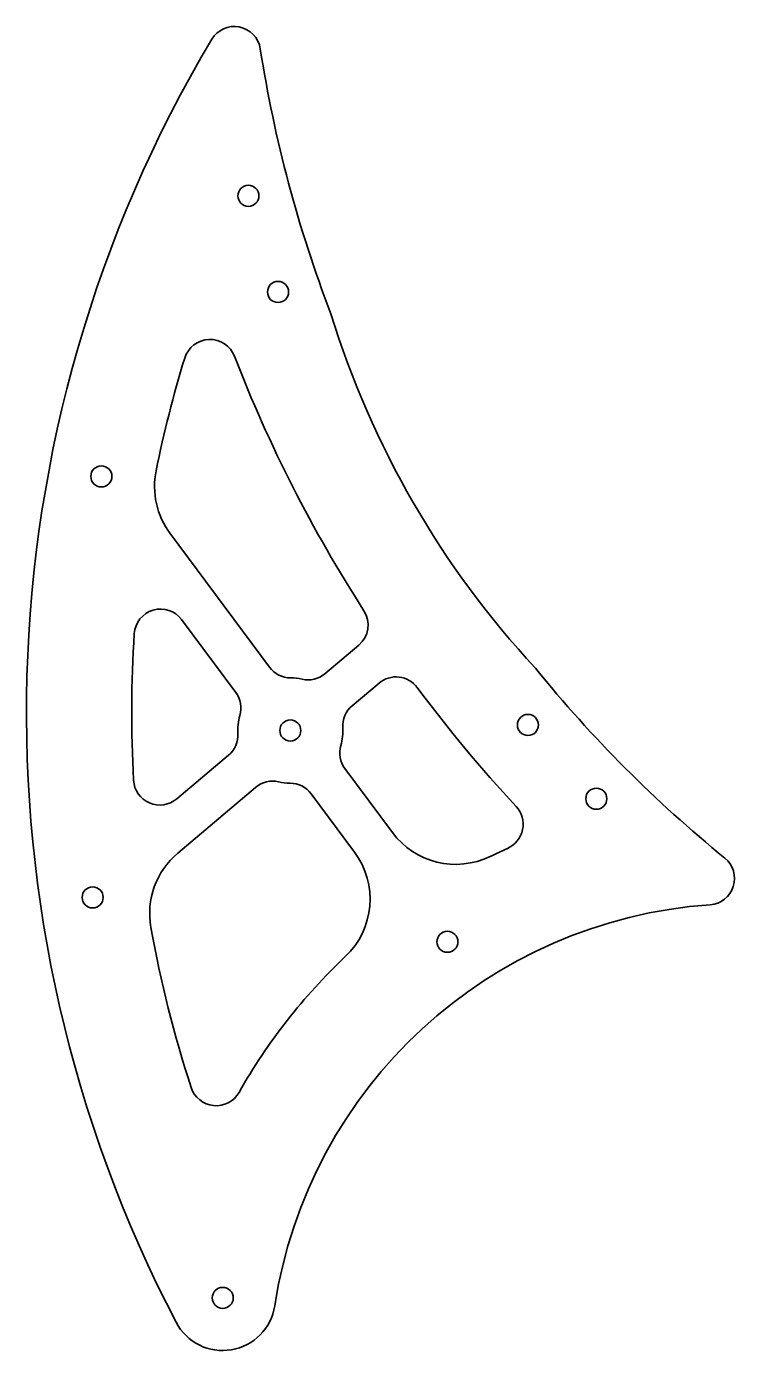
# Model space of a CAD drawing. Extents: x 38 to 172, y 23 to 274.
import ezdxf

# ---------------------------------------------------------------- set-up
doc = ezdxf.new("R2010")
doc.units = 0

msp = doc.modelspace()

# ---------------------------------------------------------------- linework, layer by layer
at = {"color": 7, "lineweight": 35}
msp.add_line((65.013031, 177.929245), (83.904892, 152.534607), dxfattribs=at)
at = {"color": 7, "lineweight": 35, "ltscale": 0.43077}
msp.add_line((67.201538, 161.584381), (77.486252, 147.759567), dxfattribs=at)
at = {"color": 7, "lineweight": 35, "ltscale": 0.210597}
msp.add_line((100.886108, 156.748917), (94.448578, 151.315674), dxfattribs=at)
at = {"color": 7, "lineweight": 35, "ltscale": 0.167647}
msp.add_line((104.733063, 149.527252), (99.608429, 145.202087), dxfattribs=at)
at = {"color": 7, "lineweight": 35, "ltscale": 0.321353}
msp.add_line((76.107819, 135.836136), (66.284729, 127.545486), dxfattribs=at)
at = {"color": 7, "lineweight": 35, "ltscale": 0.378394}
msp.add_line((98.229996, 133.278656), (107.264206, 121.134781), dxfattribs=at)
at = {"color": 7, "lineweight": 35, "ltscale": 0.484796}
msp.add_line((81.26767, 129.722549), (66.448456, 117.215195), dxfattribs=at)
at = {"color": 7, "lineweight": 35, "ltscale": 0.344992}
msp.add_line((91.811356, 128.503616), (100.048096, 117.431717), dxfattribs=at)
at = {"color": 7, "lineweight": 35}
for centre in [(79.893509, 242.100647), (85.527771, 223.83577), (51.944275, 188.794861), (133.021057, 141.574966), (87.858124, 140.519104), (146.021774, 127.563126), (50.290253, 108.811951), (117.720856, 100.377335), (75.016159, 32.728912)]:
    msp.add_circle(centre, 2, dxfattribs=at)
for centre, radius, start, end in [((77.211029, 269.271118), 5, 8.875524, 149.224511), ((287.709869, 143.910675), 250, 149.224511, 207.597497), ((326.687561, 308.228912), 247.5, 188.875525, 200.965493), ((262.775146, 271.329071), 175, 197.168522, 222.831469), ((72.578751, 209.816696), 5, 21.170578, 162.967412), ((326.687561, 308.228912), 267.5, 201.170576, 212.810885), ((287.709869, 143.910675), 230, 162.967412, 168.470714), ((77.047989, 186.882446), 15, 168.470714, 216.646719), ((63.18988, 158.599976), 5, 36.646714, 176.256733), ((97.661209, 160.569916), 5, 310.164238, 32.810883), ((287.709869, 143.910675), 230, 176.256733, 183.196004), ((87.91655, 155.518997), 5, 216.646719, 269.776821), ((91.223679, 155.136673), 5, 257.03414, 310.164238), ((326.687561, 308.228912), 247.5, 219.034499, 230.855603), ((87.858124, 140.519104), 10, 77.034138, 89.776819), ((107.957962, 145.706253), 5, 36.613458, 130.16424), ((326.687561, 308.228912), 267.5, 216.613456, 222.911615), ((73.474594, 144.775177), 5, 343.516614, 36.646714), ((102.833344, 141.381088), 5, 130.16424, 183.294345), ((87.858124, 140.519104), 10, 163.516614, 183.294345), ((87.858124, 140.519104), 10, 343.516614, 3.294344), ((72.882919, 139.657135), 5, 310.164238, 3.294344), ((102.241653, 136.263046), 5, 163.516614, 216.646719), ((63.059814, 131.36647), 5, 183.196004, 310.164238), ((84.492569, 125.90155), 5, 77.034138, 130.16424), ((87.858124, 140.519104), 10, 257.03414, 269.776821), ((87.799698, 125.519226), 5, 36.646714, 89.776819), ((127.107239, 122.692001), 5, 293.993216, 42.911616), ((119.299164, 130.087967), 15, 216.646719, 295.884768), ((76.123169, 105.752213), 15, 130.16424, 190.223081), ((88.013123, 108.478516), 15, 313.381353, 36.646714), ((173.869507, 17.628754), 110, 113.993214, 115.884773), ((167.290146, 112.400635), 5, 273.971274, 50.855608), ((173.869507, 17.628754), 90, 93.971279, 171.315023), ((287.709869, 143.910675), 230, 190.223081, 198.038115), ((173.869507, 17.628754), 110, 133.381355, 150.510267), ((73.768448, 74.239517), 5, 198.038115, 330.510269), ((75.016159, 32.728912), 10, 207.597497, 351.315017)]:
    msp.add_arc(centre, radius, start, end, dxfattribs=at)

doc.saveas('drawing.dxf')
